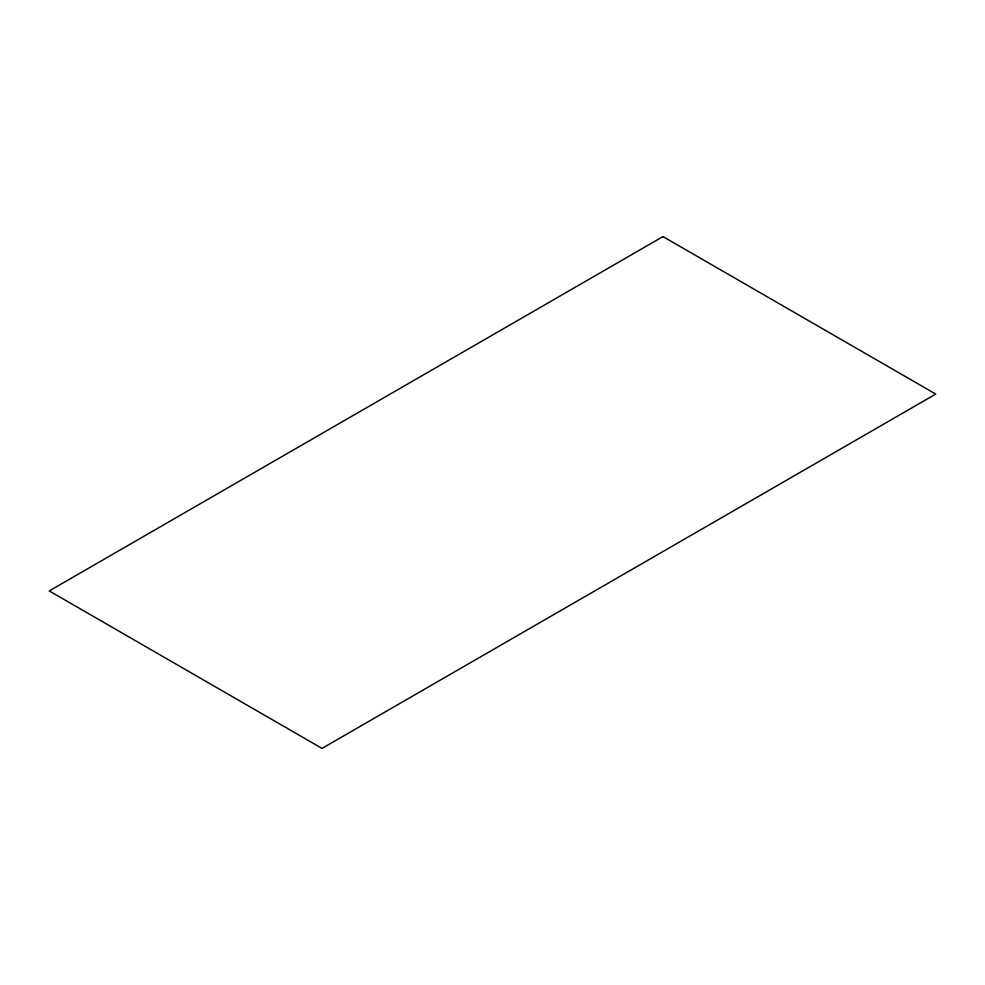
<?xml version="1.0" encoding="UTF-8"?>
<svg xmlns="http://www.w3.org/2000/svg" width="985" height="985" viewBox="0 0 985 985"><rect width="100%" height="100%" fill="white"/><g stroke="black" fill="none" stroke-linecap="round" stroke-linejoin="round"><path stroke-width="1.48" d="M662.979 236.597L49.25 590.926L322.021 748.403L935.75 394.074L662.979 236.597"/></g></svg>
